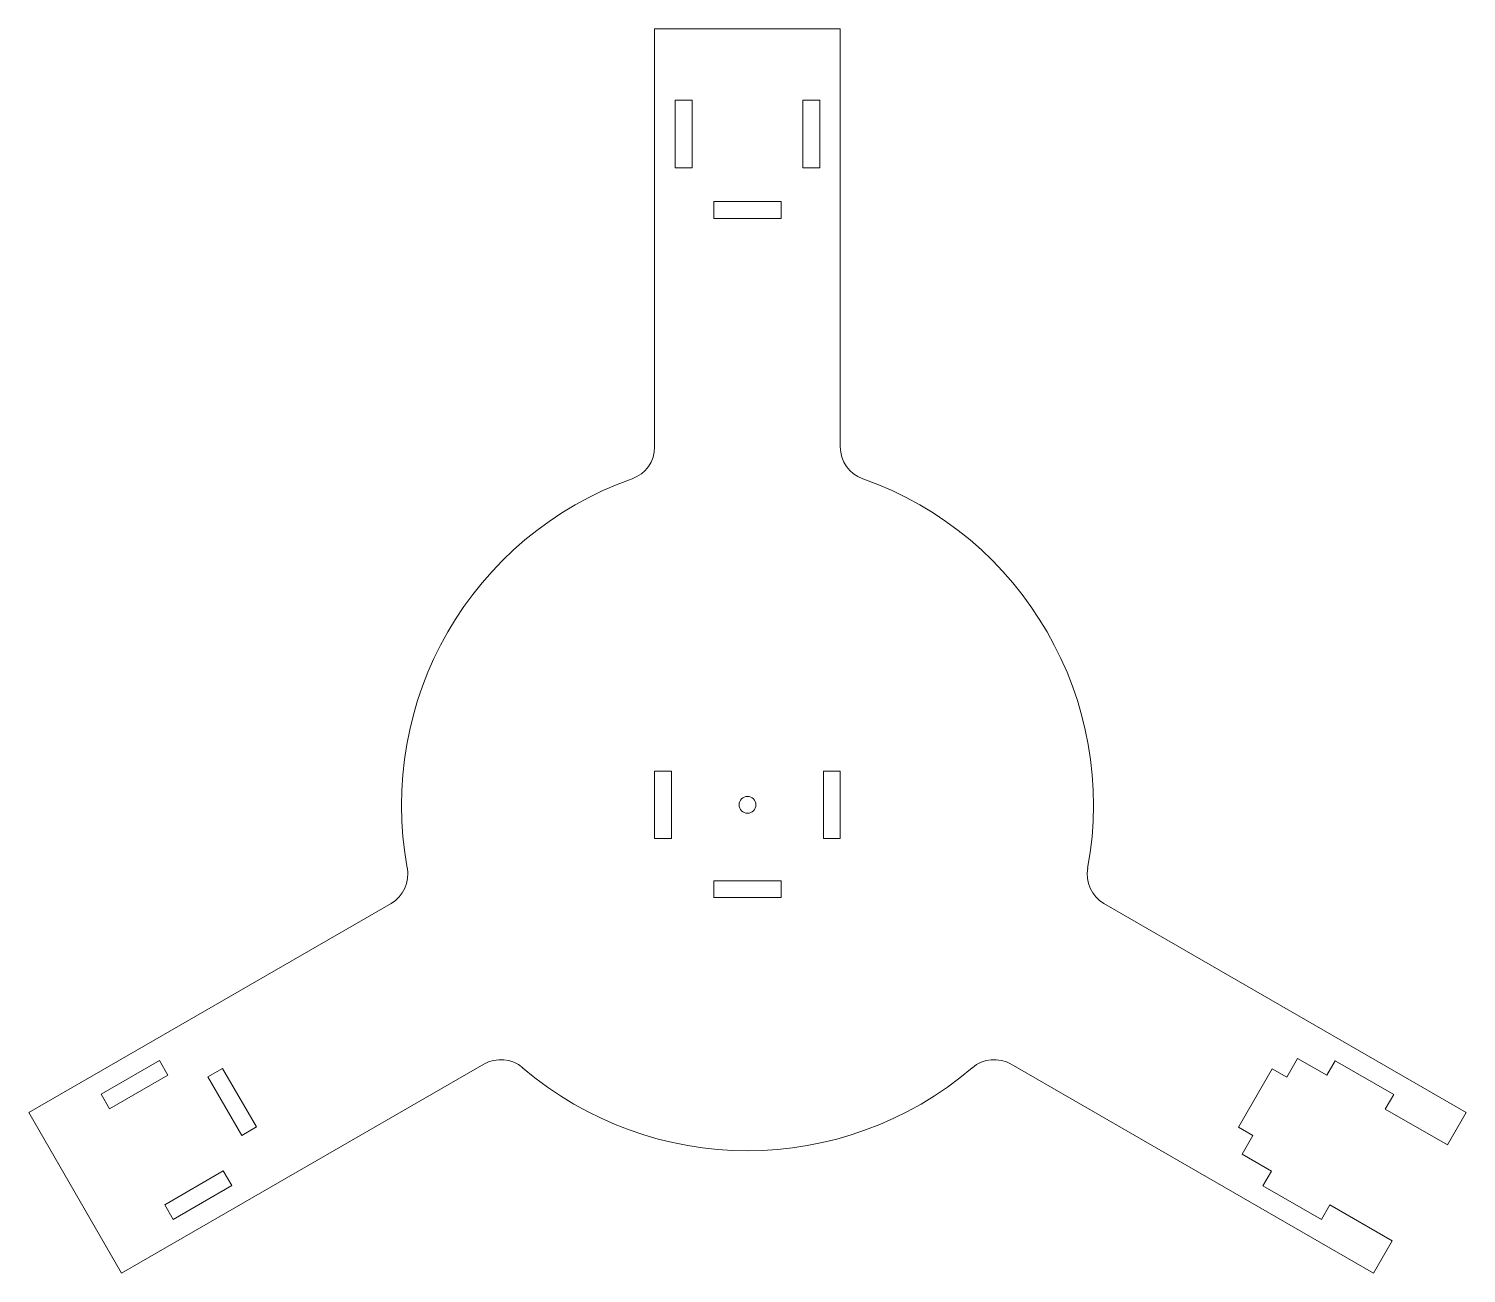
# Model space of a CAD drawing. Header units: inches. Extents: x 0.4 to 21.6, y 0.9 to 19.4.
import ezdxf

# ---------------------------------------------------------------- set-up
doc = ezdxf.new("R2010")
doc.units = ezdxf.units.IN
doc.header["$MEASUREMENT"] = 0

msp = doc.modelspace()

# ---------------------------------------------------------------- linework, layer by layer
at = {"color": 7, "linetype": 'Continuous', "lineweight": 15}
for p, q in [((9.627, 19.353), (12.377, 19.353)), ((9.627, 13.156), (9.627, 19.353)), ((12.377, 19.353), (12.377, 13.156)), ((9.932, 17.293), (9.932, 18.293)), ((9.932, 18.293), (10.182, 18.293)), ((10.182, 18.293), (10.182, 17.293)), ((11.822, 18.293), (12.072, 18.293)), ((11.822, 17.293), (11.822, 18.293)), ((12.072, 18.293), (12.072, 17.293)), ((10.182, 17.293), (9.932, 17.293)), ((12.072, 17.293), (11.822, 17.293)), ((10.502, 16.793), (11.502, 16.793)), ((10.502, 16.543), (10.502, 16.793)), ((11.502, 16.793), (11.502, 16.543)), ((11.502, 16.543), (10.502, 16.543)), ((9.627, 8.353), (9.877, 8.353)), ((9.627, 7.353), (9.627, 8.353)), ((9.877, 8.353), (9.877, 7.353)), ((12.127, 8.353), (12.377, 8.353)), ((12.127, 7.353), (12.127, 8.353)), ((12.377, 8.353), (12.377, 7.353)), ((9.877, 7.353), (9.627, 7.353)), ((12.377, 7.353), (12.127, 7.353)), ((10.502, 6.728), (11.502, 6.728)), ((10.502, 6.478), (10.502, 6.728)), ((11.502, 6.728), (11.502, 6.478)), ((0.355, 3.294), (5.722, 6.392)), ((11.502, 6.478), (10.502, 6.478)), ((16.283, 6.392), (21.649, 3.294)), ((1.426, 3.564), (2.292, 4.064)), ((2.292, 4.064), (2.417, 3.848)), ((19.15, 4.095), (18.99, 3.818)), ((19.583, 3.845), (19.15, 4.095)), ((19.708, 4.062), (19.583, 3.845)), ((20.574, 3.562), (19.708, 4.062)), ((2.417, 3.848), (1.551, 3.348)), ((7.097, 4.01), (1.73, 0.912)), ((3.01, 3.821), (3.227, 3.946)), ((3.227, 3.946), (3.727, 3.08)), ((20.274, 0.912), (14.908, 4.01)), ((18.774, 3.943), (18.274, 3.077)), ((18.99, 3.818), (18.774, 3.943)), ((3.51, 2.955), (3.01, 3.821)), ((1.551, 3.348), (1.426, 3.564)), ((20.449, 3.345), (20.574, 3.562)), ((1.73, 0.912), (0.355, 3.294)), ((21.372, 2.813), (20.449, 3.345)), ((21.649, 3.294), (21.372, 2.813)), ((3.727, 3.08), (3.51, 2.955)), ((18.274, 3.077), (18.49, 2.952)), ((18.49, 2.952), (18.33, 2.675)), ((18.33, 2.675), (18.763, 2.425)), ((2.371, 1.928), (3.237, 2.428)), ((3.237, 2.428), (3.362, 2.211)), ((18.763, 2.425), (18.638, 2.209)), ((3.362, 2.211), (2.496, 1.711)), ((18.638, 2.209), (19.504, 1.709)), ((2.496, 1.711), (2.371, 1.928)), ((19.504, 1.709), (19.629, 1.925)), ((19.629, 1.925), (20.552, 1.393)), ((20.552, 1.393), (20.274, 0.912))]:
    msp.add_line(p, q, dxfattribs=at)
msp.add_circle((11.002, 7.853), 0.125, dxfattribs=at)
for centre, radius, start, end in [((9.127, 13.156), 0.5, 289.4712, 0), ((12.877, 13.156), 0.5, 180, 250.5288), ((11.002, 7.853), 5.125, 109.4712, 190.5288), ((11.002, 7.853), 5.125, 349.4712, 70.5288), ((5.472, 6.825), 0.5, 300, 10.5288), ((16.533, 6.825), 0.5, 169.4712, 240), ((7.347, 3.577), 0.5, 49.4712, 120), ((14.658, 3.577), 0.5, 60, 130.5288), ((11.002, 7.853), 5.125, 229.4712, 310.5288)]:
    msp.add_arc(centre, radius, start, end, dxfattribs=at)

doc.saveas('drawing.dxf')
